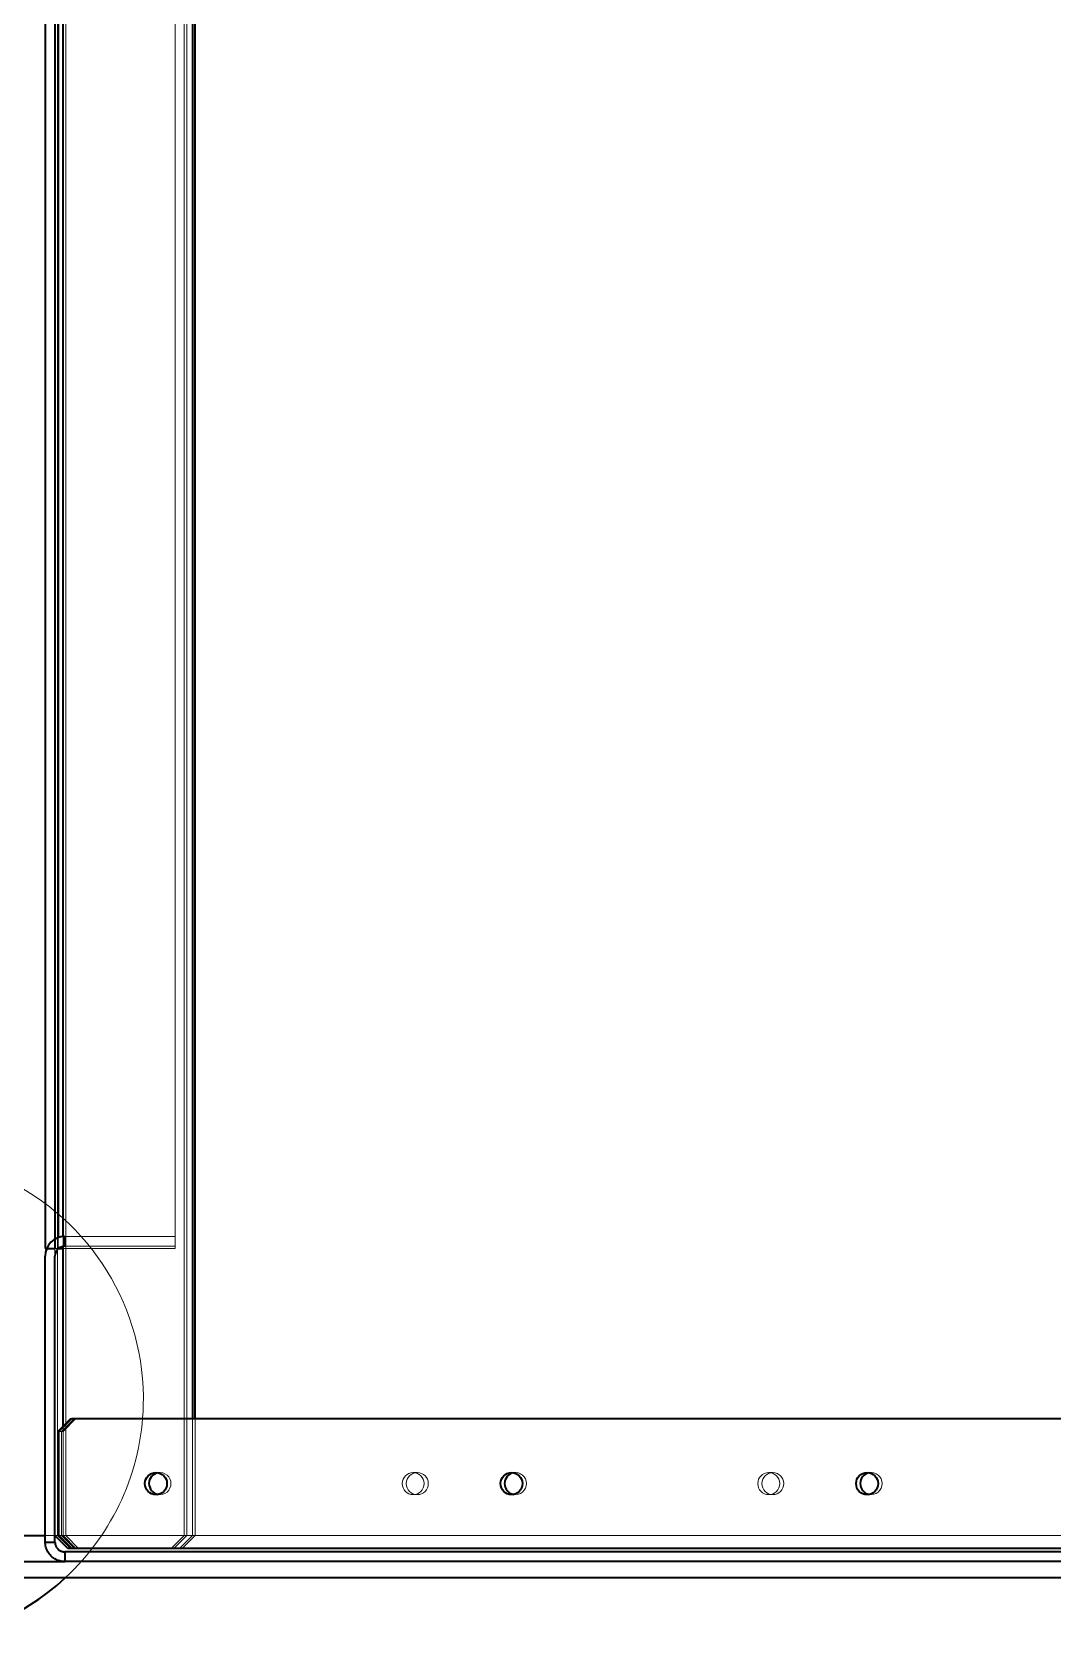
# Model space of a CAD drawing. Header units: millimetres. Extents: x 6115 to 12360, y 7255 to 12668.
# Drawn here: x 9046.9 to 9360.9, y 11591.5 to 12087 of the extents above; entities that cross this region are included whole.
import ezdxf

# ---------------------------------------------------------------- set-up
doc = ezdxf.new("R2010")
doc.units = ezdxf.units.MM
doc.layers.add('外形線', color=7, linetype='Continuous', lineweight=50)

msp = doc.modelspace()

# ---------------------------------------------------------------- linework, layer by layer
at = {"layer": '外形線', "linetype": 'Continuous', "lineweight": 18}
for p, q in [((9054.68, 12551.53), (9054.68, 11624.53)), ((9057.19, 12551.53), (9057.19, 11624.53)), ((9093.63, 12551.53), (9093.63, 11624.53)), ((9094.46, 11624.53), (9094.46, 12551.53)), ((9053.84, 11624.53), (9053.84, 12453.86)), ((9090.88, 12453.86), (9090.88, 11716.53)), ((9054.88, 11716.19), (9054.88, 11712.86)), ((9056.36, 11713.49), (9056.36, 11716.51)), ((9056.88, 11716.53), (9090.88, 11716.53)), ((9090.88, 11716.53), (9090.88, 11713.53)), ((9053.88, 11712.86), (9054.88, 11712.86)), ((9054.88, 11712.86), (9054.98, 11712.86)), ((9056.36, 11712.86), (9090.88, 11712.86)), ((9090.88, 11713.53), (9056.88, 11713.53)), ((9090.88, 11713.53), (9090.88, 11712.86)), ((9054.68, 11656.53), (9058.66, 11660.53)), ((9059.91, 11660.53), (9055.94, 11656.53)), ((9060.33, 11660.53), (9056.36, 11656.53)), ((9058.66, 11660.53), (9059.08, 11660.53)), ((9096.14, 11660.53), (9096.14, 11624.53)), ((9096.97, 11624.53), (9096.97, 11660.53)), ((9054.68, 11624.53), (9054.68, 11656.53)), ((9055.1, 11656.53), (9054.68, 11656.53)), ((9056.36, 11656.53), (9055.1, 11656.53)), ((9055.94, 11656.53), (9055.94, 11624.53)), ((9056.36, 11624.53), (9056.36, 11657.79)), ((9056.36, 11656.53), (9056.36, 11624.53)), ((9086.19, 11643.93), (9084.94, 11643.93)), ((9165.33, 11643.93), (9164.08, 11643.93)), ((9195.59, 11643.93), (9194.33, 11643.93)), ((9274.73, 11643.93), (9273.48, 11643.93)), ((9304.99, 11643.93), (9303.73, 11643.93)), ((9086.19, 11637.13), (9084.94, 11637.13)), ((9165.33, 11637.13), (9164.08, 11637.13)), ((9195.59, 11637.13), (9194.33, 11637.13)), ((9274.73, 11637.13), (9273.48, 11637.13)), ((9304.99, 11637.13), (9303.73, 11637.13)), ((9050.88, 11624.53), (9053.84, 11624.53)), ((9053.84, 11624.53), (9054.68, 11624.53)), ((9053.88, 11624.5), (9053.84, 11624.53)), ((9054.68, 11624.53), (9058.66, 11620.53)), ((9054.68, 11624.53), (9055.1, 11624.53)), ((9058.66, 11620.53), (9054.68, 11624.53)), ((9055.1, 11624.53), (9056.36, 11624.53)), ((9055.94, 11624.53), (9059.91, 11620.53)), ((9056.36, 11624.53), (9060.33, 11620.53)), ((9056.36, 11624.53), (9057.19, 11624.53)), ((9060.33, 11620.53), (9056.36, 11624.53)), ((9057.19, 11624.53), (9093.63, 11624.53)), ((9057.19, 11624.53), (9061.17, 11620.53)), ((9093.63, 11624.53), (9089.65, 11620.53)), ((9090.48, 11620.53), (9094.46, 11624.53)), ((9096.14, 11624.53), (9092.16, 11620.53)), ((9092.99, 11620.53), (9096.97, 11624.53)), ((9094.46, 11624.53), (9093.63, 11624.53)), ((9094.46, 11624.53), (9096.14, 11624.53)), ((9096.97, 11624.53), (9096.14, 11624.53)), ((9096.97, 11624.53), (9770.32, 11624.53))]:
    msp.add_line(p, q, dxfattribs=at).dxf.unprotected_set("ltscale", 0)
at = {"layer": '外形線', "linetype": 'Continuous', "lineweight": 35}
for p, q in [((9096.14, 12515.53), (9096.14, 11660.53)), ((9096.97, 11660.53), (9096.97, 12515.53)), ((9056.36, 11716.51), (9056.36, 12457.56)), ((9050.88, 12453.86), (9050.88, 11712.86)), ((9053.88, 12453.86), (9053.88, 11712.86)), ((9054.88, 12453.86), (9054.88, 11716.19)), ((9056.88, 11713.53), (9056.88, 11716.53)), ((9050.88, 11712.86), (9053.88, 11712.86)), ((9050.88, 11622.53), (9050.88, 11710.53)), ((9053.88, 11622.53), (9053.88, 11710.53)), ((9054.98, 11712.86), (9056.36, 11712.86)), ((9056.36, 11657.79), (9056.36, 11713.49)), ((9055.1, 11656.53), (9059.08, 11660.53)), ((9059.08, 11660.53), (9770.32, 11660.53)), ((9055.1, 11624.53), (9055.1, 11656.53)), ((9042.88, 11624.53), (9050.88, 11624.53)), ((9057.82, 11620.53), (9053.88, 11624.5)), ((9059.08, 11620.53), (9055.1, 11624.53)), ((9050.88, 11622.53), (9053.88, 11622.53)), ((9056.88, 11619.53), (9056.88, 11616.54)), ((9393.19, 11619.53), (9056.88, 11619.53)), ((9059.08, 11620.53), (9057.82, 11620.53)), ((9774.3, 11620.53), (9059.08, 11620.53)), ((9042.88, 11616.53), (9056.88, 11616.53)), ((9056.88, 11616.54), (9056.88, 11616.53)), ((9388.02, 11616.53), (9056.88, 11616.53)), ((9375.76, 11611.53), (9037.88, 11611.53))]:
    msp.add_line(p, q, dxfattribs=at).dxf.unprotected_set("ltscale", 0)
for points in [[(9056.88, 11616.53), (9056.49, 11616.55), (9056.1, 11616.58), (9055.71, 11616.65), (9055.33, 11616.74), (9054.95, 11616.85), (9054.59, 11616.99), (9054.23, 11617.15), (9053.88, 11617.34), (9053.55, 11617.54), (9053.23, 11617.77), (9052.93, 11618.02), (9052.64, 11618.29), (9052.37, 11618.57), (9052.12, 11618.88), (9051.89, 11619.2), (9051.69, 11619.53), (9051.5, 11619.88), (9051.34, 11620.23), (9051.2, 11620.6), (9051.08, 11620.98), (9051, 11621.36), (9050.93, 11621.75), (9050.89, 11622.14), (9050.88, 11622.53)], [(9053.88, 11622.53), (9053.89, 11622.34), (9053.91, 11622.14), (9053.94, 11621.94), (9053.98, 11621.75), (9054.04, 11621.56), (9054.11, 11621.38), (9054.19, 11621.2), (9054.29, 11621.03), (9054.39, 11620.86), (9054.5, 11620.7), (9054.63, 11620.55), (9054.76, 11620.41), (9054.91, 11620.27), (9055.06, 11620.15), (9055.22, 11620.04), (9055.38, 11619.93), (9055.55, 11619.84), (9055.73, 11619.76), (9055.92, 11619.69), (9056.1, 11619.64), (9056.29, 11619.59), (9056.49, 11619.56), (9056.68, 11619.54), (9056.88, 11619.53)]]:
    msp.add_lwpolyline(points, dxfattribs=at).dxf.unprotected_set("ltscale", 0)
for centre, radius, start, end in [((9006.07, 11666.53), 75, 64.9083, 312.8334), ((9056.88, 11710.53), 6, 90, 180), ((9056.88, 11710.53), 3, 90, 180)]:
    msp.add_arc(centre, radius, start, end, dxfattribs=at).dxf.unprotected_set("ltscale", 0)
at = {"layer": '外形線', "linetype": 'Continuous', "lineweight": 18}
for start, end in [(358.4902, 64.9083), (312.8334, 358.4902)]:
    msp.add_arc((9006.07, 11666.53), 75, start, end, dxfattribs=at).dxf.unprotected_set("ltscale", 0)
at = {"layer": '外形線', "linetype": 'Continuous', "lineweight": 35}
for centre in [(9084.94, 11640.53), (9194.33, 11640.53), (9303.73, 11640.53)]:
    msp.add_ellipse(centre, major_axis=(0, -3.4), ratio=0.994522, dxfattribs=at).dxf.unprotected_set("ltscale", 0)
for centre in [(9086.19, 11640.53), (9195.59, 11640.53), (9304.99, 11640.53)]:
    msp.add_ellipse(centre, major_axis=(-0.63, 3.34), ratio=0.994898, start_param=0, end_param=2.768476, dxfattribs=at).dxf.unprotected_set("ltscale", 0)
at = {"layer": '外形線', "linetype": 'Continuous', "lineweight": 18}
for centre, major_axis, ratio, start_param, end_param in [((9086.19, 11640.53), (0, 3.4), 0.994522, 4.712389, 6.469744), ((9086.19, 11640.53), (-0.63, -3.34), 0.994898, 0, 1.757355), ((9195.59, 11640.53), (0, 3.4), 0.994522, 4.712389, 6.469744), ((9195.59, 11640.53), (-0.63, -3.34), 0.994898, 0, 1.757355), ((9304.99, 11640.53), (0, 3.4), 0.994522, 4.712389, 6.469744), ((9304.99, 11640.53), (-0.63, -3.34), 0.994898, 0, 1.757355)]:
    msp.add_ellipse(centre, major_axis=major_axis, ratio=ratio, start_param=start_param, end_param=end_param, dxfattribs=at).dxf.unprotected_set("ltscale", 0)
for centre in [(9164.08, 11640.53), (9165.33, 11640.53), (9273.48, 11640.53), (9274.73, 11640.53)]:
    msp.add_ellipse(centre, major_axis=(0, -3.4), ratio=0.994522, dxfattribs=at).dxf.unprotected_set("ltscale", 0)

doc.saveas('drawing.dxf')
